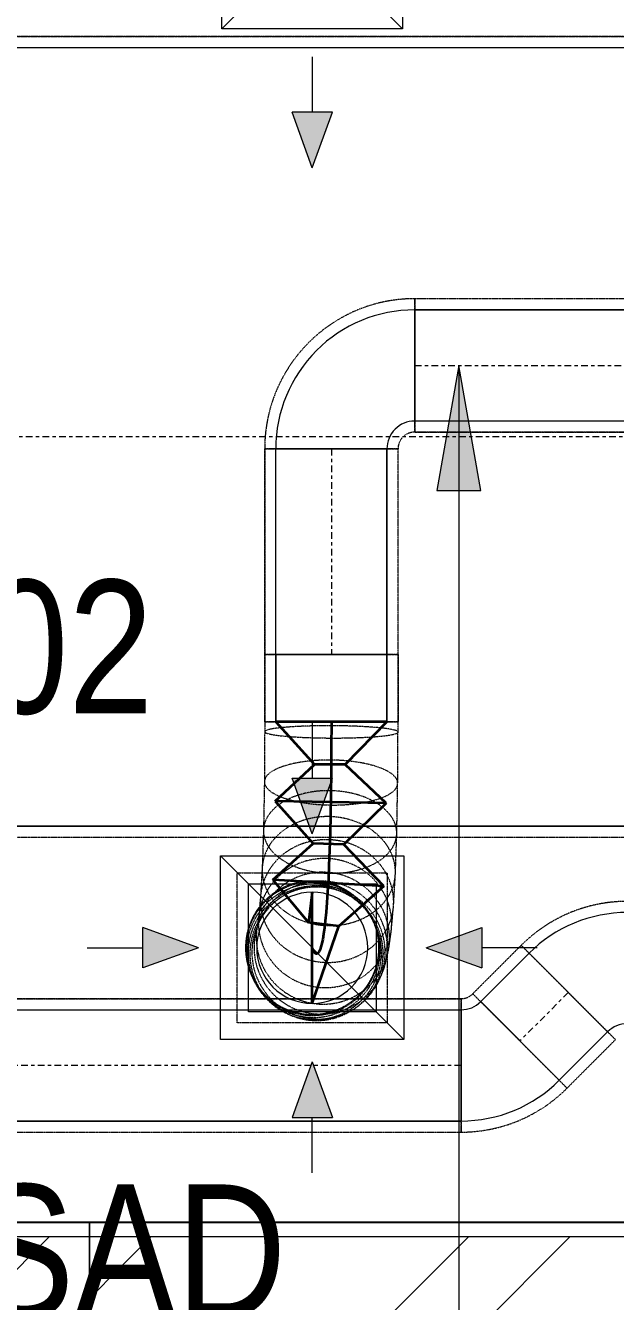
# Model space of a CAD drawing. Header units: inches. Extents: x -83664 to 20107, y -47222 to 19398.
# Drawn here: x -19812 to -18750, y -36482 to -34187 of the extents above; entities that cross this region are included whole.
import ezdxf

# ---------------------------------------------------------------- set-up
doc = ezdxf.new("R2010")
doc.units = ezdxf.units.IN
doc.header["$MEASUREMENT"] = 0
doc.linetypes.add('Center', pattern=[29.999999, 12, -6, 6, -6])
doc.linetypes.add('Hidden 0_50', pattern=[1.0584, 0.5292, -0.5292])
for name, color, linetype, lineweight in [('A-DETL-GENF', 7, 'Continuous', 9), ('A-WALL', 7, 'Continuous', 9), ('A-WALL-PATT', 7, 'Continuous', 25), ('G-ANNO-TEXT', 7, 'Continuous', 9), ('M-HVAC-CDFF', 7, 'Continuous', 9), ('M-HVAC-DUCT-CNTR', 7, 'Center', 9), ('M-HVAC-DUCT-IDEN', 7, 'Continuous', 18)]:
    doc.layers.add(name, color=color, linetype=linetype, lineweight=lineweight)
doc.layers.add('M-HVAC-DUCT', color=7, linetype='Continuous', lineweight=9, true_color=0xffe97f)
doc.layers.add('M-HVAC-DUCT-PATT', color=7, linetype='Continuous', lineweight=35, true_color=0x007f00)
doc.styles.add('Arial Narrow_21', font='ARIALN.TTF', dxfattribs={"height": 240})

# ---------------------------------------------------------------- blocks, each defined once
blk = doc.blocks.new('GCE-AT-Return Air Rectangular Diffuser - 230x230-V40-FIRST FLOOR AC CONDITIONING LAYOUT - PART A')
at = {"layer": 'A-DETL-GENF', "true_color": 0xff00ff}
for points in [[(0, 205), (36.4, 305), (-36.4, 305)], [(-305, -36.4), (-205, 0), (-305, 36.4)], [(305, -36.4), (305, 36.4), (205, 0)], [(36.4, -305), (0, -205), (-36.4, -305)]]:
    blk.add_hatch(color=6, dxfattribs=at).paths.add_polyline_path(points)
at = {"layer": 'A-DETL-GENF', "color": 6, "true_color": 0xff00ff}
for p, q in [((0, 405), (0, 305)), ((0, 205), (-36.4, 305)), ((-36.4, 305), (36.4, 305)), ((0, 205), (36.4, 305)), ((-165, 165), (165, 165)), ((-165, -165), (-165, 165)), ((-165, 165), (165, -165)), ((165, 165), (165, -165)), ((-205, 0), (-305, 36.4)), ((-305, -36.4), (-305, 36.4)), ((205, 0), (305, 36.4)), ((305, 36.4), (305, -36.4)), ((405, 0), (305, 0)), ((-405, 0), (-305, 0)), ((-205, 0), (-305, -36.4)), ((205, 0), (305, -36.4)), ((165, -165), (-165, -165)), ((0, -205), (-36.4, -305)), ((0, -205), (36.4, -305)), ((-36.4, -305), (36.4, -305)), ((0, -405), (0, -305))]:
    blk.add_line(p, q, dxfattribs=at)
blk = doc.blocks.new('M_Rectangular Elbow - Radius - 0_75 W-7535170-FIRST FLOOR AC CONDITIONING LAYOUT - PART A')
at = {"layer": 'M-HVAC-DUCT', "color": 6, "true_color": 0xff00ff}
for p, q in [((-100, 150), (100, 150)), ((100, 150), (-100, 150)), ((-150, 100), (-150, -100)), ((-150, -100), (-150, 100))]:
    blk.add_line(p, q, dxfattribs=at)
for radius in [50, 50, 250, 250]:
    blk.add_arc((-150, 150), radius, 270, 0, dxfattribs=at)
blk = doc.blocks.new('M_Rectangular to Round Transition - Angle - 45 Degree-7636242-FIRST FLOOR AC CONDITIONING LAYOUT - PART A')
at = {"layer": 'M-HVAC-DUCT', "color": 6, "true_color": 0xff00ff}
for p, q in [((0, 100), (120.7, 100)), ((120.7, 100), (0, 100)), ((0, 100), (0, -100)), ((0, -100), (0, 100)), ((120.7, 0), (120.7, 100)), ((120.7, 0), (120.7, 100)), ((120.7, -100), (120.7, 0)), ((120.7, -100), (120.7, 0)), ((0, -100), (120.7, -100)), ((120.7, -100), (0, -100))]:
    blk.add_line(p, q, dxfattribs=at)
blk = doc.blocks.new('M_Rectangular to Round Transition - Angle - 45 Degree-7626202-FIRST FLOOR AC CONDITIONING LAYOUT - PART A')
at = {"layer": 'M-HVAC-DUCT', "color": 6, "true_color": 0xff00ff}
for p, q in [((132975.6, 86453.8), (133205.6, 86453.8)), ((132975.6, 86223.8), (132975.6, 86453.8)), ((133205.6, 86453.8), (133205.6, 86223.8)), ((133205.6, 86223.8), (132975.6, 86223.8))]:
    blk.add_line(p, q, dxfattribs=at)
for start, end in [(90, 180), (0, 90), (180, 270), (270, 0)]:
    blk.add_arc((133090.6, 86338.8), 100, start, end, dxfattribs=at)
blk = doc.blocks.new('M_Rec Elbow - Radius - 0_75W-7691804-FIRST FLOOR AC CONDITIONING LAYOUT - PART A')
at = {"layer": 'M-HVAC-DUCT', "color": 30, "true_color": 0xff7f00}
for p, q in [((-62.1, 100), (-62.1, -100)), ((-62.1, -100), (-62.1, 100)), ((-26.8, 114.6), (114.6, -26.8)), ((114.6, -26.8), (-26.8, 114.6))]:
    blk.add_line(p, q, dxfattribs=at)
for radius in [50, 50, 250, 250]:
    blk.add_arc((-62.1, 150), radius, 270, 315, dxfattribs=at)
blk = doc.blocks.new('GCE-AT-Supply Air Rectangular Diffuser - 225x225-V55-FIRST FLOOR AC CONDITIONING LAYOUT - PART A')
at = {"layer": 'A-DETL-GENF', "true_color": 0xff7f00}
for points in [[(36.4, 312.5), (0, 412.5), (-36.4, 312.5)], [(-312.5, 36.4), (-412.5, 0), (-312.5, -36.4)], [(412.5, 0), (312.5, 36.4), (312.5, -36.4), (338.5, -26.9)], [(36.4, -312.5), (-36.4, -312.5), (0, -412.5)]]:
    blk.add_hatch(color=30, dxfattribs=at).paths.add_polyline_path(points)
at = {"layer": 'A-DETL-GENF', "color": 30, "true_color": 0xff7f00}
for p, q in [((0, 412.5), (-36.4, 312.5)), ((0, 412.5), (36.4, 312.5)), ((-36.4, 312.5), (36.4, 312.5)), ((0, 212.5), (0, 312.5)), ((-162.5, -162.5), (162.5, 162.5)), ((-162.5, 162.5), (162.5, -162.5)), ((-162.5, -162.5), (-162.5, 162.5)), ((-162.5, 162.5), (162.5, 162.5)), ((162.5, 162.5), (162.5, -162.5)), ((-412.5, 0), (-312.5, 36.4)), ((-312.5, -36.4), (-312.5, 36.4)), ((312.5, 36.4), (312.5, -36.4)), ((412.5, 0), (312.5, 36.4)), ((212.5, 0), (312.5, 0)), ((-412.5, 0), (-312.5, -36.4)), ((-212.5, 0), (-312.5, 0)), ((412.5, 0), (312.5, -36.4)), ((162.5, -162.5), (-162.5, -162.5)), ((0, -212.5), (0, -312.5)), ((36.4, -312.5), (-36.4, -312.5)), ((0, -412.5), (-36.4, -312.5)), ((0, -412.5), (36.4, -312.5))]:
    blk.add_line(p, q, dxfattribs=at)
blk = doc.blocks.new('TEMW-SMBZ-HO-BM-HVAC-00002_rvt-1-FIRST FLOOR AC CONDITIONING LAYOUT - PART A')
at = {"layer": 'M-HVAC-DUCT', "color": 30, "linetype": 'Hidden 0_50', "true_color": 0xff7f00}
for p, q in [((135077, 64165.6), (128582, 64165.6)), ((128582, 64165.6), (135077, 64165.6)), ((128582, 62725.6), (135077, 62725.6)), ((128582, 62725.6), (135077, 62725.6)), ((132536.6, 62531.2), (132449.4, 62444)), ((132449.4, 62444), (132536.6, 62531.2)), ((132536.6, 62531.2), (132706.3, 62361.5)), ((132706.3, 62361.5), (132536.6, 62531.2)), ((132536.6, 62531.2), (132706.3, 62361.5)), ((132706.3, 62361.5), (132536.6, 62531.2)), ((132449.4, 62444), (132619.1, 62274.3)), ((132619.1, 62274.3), (132449.4, 62444)), ((132619.1, 62274.3), (132449.4, 62444)), ((132449.4, 62444), (132619.1, 62274.3)), ((132428.2, 62435.2), (129739.5, 62435.2)), ((129739.5, 62435.2), (132428.2, 62435.2)), ((132428.2, 62435.2), (132428.2, 62195.2)), ((132428.2, 62195.2), (132428.2, 62435.2)), ((132428.2, 62435.2), (132428.2, 62195.2)), ((132428.2, 62195.2), (132428.2, 62435.2)), ((132619.1, 62274.3), (132706.3, 62361.5)), ((132619.1, 62274.3), (132706.3, 62361.5)), ((129739.5, 62195.2), (132428.2, 62195.2)), ((129739.5, 62195.2), (132428.2, 62195.2))]:
    blk.add_line(p, q, dxfattribs=at)
at = {"layer": 'M-HVAC-DUCT', "color": 30, "true_color": 0xff7f00}
for p, q in [((128582, 64145.6), (135077, 64145.6)), ((128582, 64145.6), (135077, 64145.6)), ((135077, 62745.6), (128582, 62745.6)), ((128582, 62745.6), (135077, 62745.6)), ((132463.6, 62429.9), (132550.7, 62517)), ((132463.6, 62429.9), (132550.7, 62517)), ((132692.1, 62375.6), (132550.7, 62517)), ((132550.7, 62517), (132692.1, 62375.6)), ((132605, 62288.5), (132463.6, 62429.9)), ((132463.6, 62429.9), (132605, 62288.5)), ((129739.5, 62415.2), (132428.2, 62415.2)), ((129739.5, 62415.2), (132428.2, 62415.2)), ((132428.2, 62215.2), (132428.2, 62415.2)), ((132428.2, 62415.2), (132428.2, 62215.2)), ((132692.1, 62375.6), (132605, 62288.5)), ((132605, 62288.5), (132692.1, 62375.6)), ((132428.2, 62215.2), (129739.5, 62215.2)), ((129739.5, 62215.2), (132428.2, 62215.2))]:
    blk.add_line(p, q, dxfattribs=at)
at = {"layer": 'M-HVAC-DUCT', "color": 6, "linetype": 'Hidden 0_50', "true_color": 0xff00ff}
for p, q in [((132344.8, 63454), (132344.8, 63694)), ((132344.8, 63694), (132344.8, 63454)), ((132344.8, 63454), (132344.8, 63694)), ((132344.8, 63694), (132344.8, 63454)), ((135245.2, 63694), (132344.8, 63694)), ((135245.2, 63694), (132344.8, 63694)), ((132344.8, 63454), (135245.2, 63454)), ((135245.2, 63454), (132344.8, 63454)), ((132074.8, 63424), (132314.8, 63424)), ((132314.8, 63424), (132074.8, 63424)), ((132074.8, 63424), (132074.8, 63054)), ((132074.8, 63054), (132074.8, 63424)), ((132074.8, 63424), (132314.8, 63424)), ((132314.8, 63424), (132074.8, 63424)), ((132314.8, 63054), (132314.8, 63424)), ((132314.8, 63054), (132314.8, 63424)), ((132074.8, 63054), (132314.8, 63054)), ((132314.8, 63054), (132074.8, 63054)), ((132074.8, 63054), (132074.8, 62933.3)), ((132074.8, 62933.3), (132074.8, 63054)), ((132074.8, 63054), (132314.8, 63054)), ((132314.8, 63054), (132074.8, 63054)), ((132314.8, 63054), (132314.8, 62933.3)), ((132314.8, 62933.3), (132314.8, 63054)), ((132074.8, 62933.3), (132074.8, 62915.4)), ((132314.8, 62933.3), (132074.8, 62933.3)), ((132314.8, 62933.3), (132074.8, 62933.3)), ((132074.8, 62933.3), (132194.8, 62933.3)), ((132074.8, 62933.3), (132194.8, 62933.3)), ((132194.8, 62933.3), (132314.8, 62933.3)), ((132194.8, 62933.3), (132314.8, 62933.3)), ((132314.8, 62914.6), (132314.8, 62933.3)), ((132074.8, 62915.4), (132074.3, 62825.3)), ((132314.2, 62822.5), (132314.8, 62914.6)), ((132074.3, 62825.4), (132072.7, 62737.8)), ((132312.6, 62732.2), (132314.2, 62822.3)), ((132072.7, 62738.6), (132070.3, 62669.3)), ((132310.1, 62660), (132312.6, 62731.4)), ((132070.3, 62671.1), (132067.3, 62618)), ((132025.4, 62391.8), (132025.4, 62661.8)), ((132025.4, 62661.8), (132295.4, 62661.8)), ((132295.4, 62661.8), (132295.4, 62391.8)), ((132306.8, 62603.5), (132310, 62658.2)), ((132224, 62622.2), (132220.9, 62623.8)), ((132067.5, 62621.3), (132064, 62582.3)), ((132103.5, 62617.1), (132099.9, 62614.7)), ((132302.9, 62560.1), (132306.6, 62600.2)), ((132064.6, 62588), (132060.8, 62561.1)), ((132265, 62584), (132262.6, 62587.7)), ((132062.7, 62571.3), (132058.8, 62554.7)), ((132066, 62576.1), (132062.2, 62567.5)), ((132272.7, 62569), (132271.1, 62572.7)), ((132274.5, 62563.8), (132273.9, 62565.5)), ((132298.4, 62527), (132302.3, 62554.5)), ((132292.4, 62499.6), (132296.4, 62516.7)), ((132046.8, 62488), (132047.4, 62486.3)), ((132050.8, 62477.4), (132052.4, 62473.7)), ((132281.2, 62469.4), (132285.2, 62478.2)), ((132062.5, 62455), (132065, 62451.3)), ((132236.3, 62417.2), (132240, 62419.8)), ((132109.1, 62411.4), (132112.3, 62409.8)), ((132295.4, 62391.8), (132025.4, 62391.8))]:
    blk.add_line(p, q, dxfattribs=at)
at = {"layer": 'M-HVAC-DUCT', "color": 6, "true_color": 0xff00ff}
for p, q in [((132344.8, 63674), (132344.8, 63474)), ((132344.8, 63474), (132344.8, 63674)), ((132344.8, 63674), (135245.2, 63674)), ((135245.2, 63674), (132344.8, 63674)), ((135245.2, 63474), (132344.8, 63474)), ((135245.2, 63474), (132344.8, 63474)), ((132294.8, 63424), (132094.8, 63424)), ((132094.8, 63424), (132294.8, 63424)), ((132094.8, 63054), (132094.8, 63424)), ((132094.8, 63054), (132094.8, 63424)), ((132294.8, 63424), (132294.8, 63054)), ((132294.8, 63054), (132294.8, 63424)), ((132294.8, 63054), (132094.8, 63054)), ((132094.8, 63054), (132294.8, 63054))]:
    blk.add_line(p, q, dxfattribs=at)
at = {"layer": 'M-HVAC-DUCT', "color": 6, "linetype": 'Hidden 0_50', "true_color": 0xff00ff}
for centre, radius, start, end in [((132344.8, 63424), 270, 90, 180), ((132344.8, 63424), 270, 90, 180), ((132344.8, 63424), 30, 90, 180), ((132344.8, 63424), 30, 90, 180), ((132160.4, 62526.8), 120, 90, 180), ((132160.4, 62526.8), 120, 0, 90), ((132160.4, 62526.8), 120, 180, 270), ((132160.4, 62526.8), 120, 270, 0)]:
    blk.add_arc(centre, radius, start, end, dxfattribs=at)
at = {"layer": 'M-HVAC-DUCT', "color": 30, "linetype": 'Hidden 0_50', "true_color": 0xff7f00}
for centre, radius, start, end in [((132727.5, 62340.2), 270, 90, 135), ((132727.5, 62340.2), 270, 90, 135), ((132428.2, 62465.2), 30, 270, 315), ((132428.2, 62465.2), 30, 270, 315), ((132428.2, 62465.2), 270, 270, 315), ((132428.2, 62465.2), 270, 270, 315)]:
    blk.add_arc(centre, radius, start, end, dxfattribs=at)
at = {"layer": 'M-HVAC-DUCT', "color": 6, "linetype": 'Hidden 0_50', "true_color": 0xff00ff}
for start_param, end_param in [(5.922896, 9.064488), (2.781303, 5.922896)]:
    blk.add_ellipse((132160.4, 62526.8), major_axis=(113.6, 38.8), ratio=0.999901, start_param=start_param, end_param=end_param, dxfattribs=at)
for points in [[(132314.8, 62914.6), (132314.8, 62915.6), (132312.1, 62917.5), (132299.9, 62920.2), (132280.7, 62922.6), (132255.5, 62924.4), (132226.2, 62925.7), (132194.8, 62926.1), (132163.4, 62925.9), (132134.1, 62924.8), (132109, 62923.1), (132089.7, 62920.9), (132077.6, 62918.2), (132074.8, 62916.3), (132074.8, 62915.4)], [(132074.8, 62915.4), (132074.8, 62914.4), (132077.6, 62912.5), (132089.7, 62909.7), (132109, 62907.4), (132134.1, 62905.5), (132163.4, 62904.3), (132194.8, 62903.8), (132226.2, 62904.1), (132255.5, 62905.1), (132280.7, 62906.8), (132299.9, 62909.1), (132312.1, 62911.7), (132314.8, 62913.6), (132314.8, 62914.6)], [(132314.2, 62822.5), (132314.3, 62826.1), (132311.5, 62833.1), (132299.5, 62843.1), (132280.2, 62851.8), (132255.1, 62858.6), (132225.8, 62863), (132194.4, 62864.8), (132163, 62863.7), (132133.7, 62860), (132108.6, 62853.8), (132089.2, 62845.5), (132077.1, 62835.8), (132074.3, 62828.8), (132074.3, 62825.2)], [(132312.6, 62732.5), (132312.7, 62739.1), (132310.1, 62752), (132298.1, 62770.4), (132279, 62786.3), (132254, 62798.8), (132224.8, 62806.9), (132193.4, 62810.1), (132162, 62808.2), (132132.7, 62801.3), (132107.4, 62789.9), (132087.9, 62774.7), (132075.6, 62756.8), (132072.7, 62744), (132072.7, 62737.5)], [(132074.3, 62825.2), (132074.2, 62821.7), (132077, 62814.6), (132089, 62804.6), (132108.3, 62795.9), (132133.4, 62789.1), (132162.7, 62784.7), (132194.1, 62783), (132225.5, 62784), (132254.8, 62787.7), (132279.9, 62794), (132299.3, 62802.2), (132311.4, 62812), (132314.2, 62818.9), (132314.2, 62822.5)], [(132310.1, 62661.5), (132310.3, 62670), (132307.8, 62687.2), (132296.1, 62711.4), (132277.1, 62732.4), (132252.3, 62748.8), (132223.2, 62759.5), (132191.8, 62763.7), (132160.4, 62761.2), (132130.9, 62752), (132105.5, 62737), (132085.9, 62717), (132073.4, 62693.4), (132070.4, 62676.4), (132070.2, 62667.8)], [(132072.7, 62737.5), (132072.6, 62731), (132075.2, 62718), (132087.1, 62699.6), (132106.3, 62683.7), (132131.3, 62671.2), (132160.4, 62663.1), (132191.8, 62659.9), (132223.3, 62661.8), (132252.6, 62668.7), (132277.9, 62680.1), (132297.3, 62695.3), (132309.6, 62713.2), (132312.5, 62726), (132312.6, 62732.5)], [(132307, 62607.2), (132307.2, 62616.8), (132304.8, 62636.1), (132293.3, 62663.4), (132274.5, 62687.1), (132249.8, 62705.6), (132220.7, 62717.6), (132189.4, 62722.3), (132157.9, 62719.4), (132128.5, 62709.1), (132102.9, 62692.2), (132083.2, 62669.6), (132070.5, 62643.1), (132067.3, 62623.9), (132067.1, 62614.3)], [(132303.4, 62567.5), (132303.6, 62577.7), (132301.4, 62598), (132289.9, 62626.7), (132271.3, 62651.6), (132246.6, 62671), (132217.6, 62683.6), (132186.4, 62688.6), (132154.9, 62685.5), (132125.3, 62674.7), (132099.7, 62656.8), (132079.9, 62633.1), (132067, 62605.2), (132063.8, 62585), (132063.5, 62574.9)], [(132280.9, 62521.3), (132281.2, 62531.8), (132279.1, 62552.8), (132267.9, 62582.4), (132249.4, 62608.2), (132224.9, 62628.2), (132196, 62641.3), (132164.7, 62646.4), (132133.2, 62643.2), (132103.6, 62632), (132077.8, 62613.5), (132057.8, 62589), (132044.7, 62560.1), (132041.3, 62539.3), (132041, 62528.8)], [(132295.5, 62523.4), (132295.8, 62533.8), (132293.7, 62554.8), (132282.4, 62584.3), (132263.8, 62610), (132239.3, 62630), (132210.4, 62642.9), (132179.1, 62648), (132147.6, 62644.9), (132118, 62633.7), (132092.3, 62615.3), (132072.3, 62590.8), (132059.4, 62562.1), (132056, 62541.3), (132055.7, 62530.9)], [(132299.5, 62540.3), (132299.8, 62550.7), (132297.6, 62571.4), (132286.2, 62600.7), (132267.6, 62626.1), (132243, 62646), (132214.1, 62658.9), (132182.8, 62663.9), (132151.3, 62660.8), (132121.8, 62649.7), (132096.1, 62631.5), (132076.2, 62607.2), (132063.3, 62578.7), (132059.9, 62558.1), (132059.7, 62547.7)], [(132070.2, 62667.8), (132070.1, 62659.3), (132072.6, 62642.1), (132084.3, 62617.9), (132103.2, 62596.9), (132128.1, 62580.5), (132157.2, 62569.8), (132188.5, 62565.6), (132220, 62568.1), (132249.4, 62577.3), (132274.8, 62592.3), (132294.4, 62612.3), (132306.9, 62635.9), (132310, 62652.9), (132310.1, 62661.5)], [(132282.5, 62517.6), (132282.8, 62528.1), (132280.7, 62549.1), (132269.5, 62578.7), (132251, 62604.4), (132226.5, 62624.5), (132197.6, 62637.5), (132166.4, 62642.6), (132134.8, 62639.5), (132105.2, 62628.3), (132079.5, 62609.8), (132059.4, 62585.2), (132046.4, 62556.4), (132042.9, 62535.5), (132042.6, 62525.1)], [(132284.9, 62513.9), (132285.3, 62524.4), (132283.2, 62545.4), (132272, 62575), (132253.5, 62600.7), (132229, 62620.8), (132200.1, 62633.8), (132168.8, 62638.9), (132137.3, 62635.8), (132107.7, 62624.6), (132081.9, 62606.1), (132061.9, 62581.5), (132048.8, 62552.7), (132045.4, 62531.8), (132045.1, 62521.3)], [(132288, 62512.3), (132288.4, 62522.7), (132286.3, 62543.7), (132275.1, 62573.4), (132256.6, 62599.1), (132232, 62619.2), (132203.2, 62632.2), (132171.9, 62637.3), (132140.4, 62634.1), (132110.7, 62622.9), (132085, 62604.4), (132065, 62579.9), (132051.9, 62551), (132048.5, 62530.2), (132048.2, 62519.7)], [(132291.6, 62514.7), (132292, 62525.2), (132289.8, 62546.2), (132278.6, 62575.8), (132260.1, 62601.5), (132235.5, 62621.6), (132206.7, 62634.6), (132175.4, 62639.7), (132143.9, 62636.6), (132114.3, 62625.4), (132088.6, 62606.9), (132068.5, 62582.4), (132055.5, 62553.5), (132052.1, 62532.6), (132051.8, 62522.2)], [(132067.1, 62614.3), (132066.9, 62604.6), (132069.3, 62585.3), (132080.8, 62558), (132099.6, 62534.4), (132124.3, 62515.9), (132153.4, 62503.9), (132184.7, 62499.2), (132216.1, 62502), (132245.6, 62512.3), (132271.1, 62529.3), (132290.9, 62551.8), (132303.6, 62578.4), (132306.8, 62597.6), (132307, 62607.2)], [(132063.5, 62574.9), (132063.3, 62564.8), (132065.5, 62544.4), (132077, 62515.7), (132095.6, 62490.8), (132120.3, 62471.4), (132149.3, 62458.8), (132180.5, 62453.8), (132212, 62456.9), (132241.6, 62467.7), (132267.2, 62485.6), (132287, 62509.3), (132299.9, 62537.2), (132303.1, 62557.4), (132303.4, 62567.5)], [(132055.7, 62530.9), (132055.4, 62520.4), (132057.5, 62499.5), (132068.8, 62469.9), (132087.4, 62444.3), (132111.9, 62424.3), (132140.8, 62411.3), (132172.1, 62406.2), (132203.6, 62409.4), (132233.2, 62420.5), (132258.9, 62439), (132278.9, 62463.4), (132291.9, 62492.2), (132295.2, 62513), (132295.5, 62523.4)], [(132059.7, 62547.7), (132059.4, 62537.4), (132061.6, 62516.6), (132072.9, 62487.3), (132091.5, 62461.9), (132116.1, 62442.1), (132145, 62429.2), (132176.3, 62424.1), (132207.8, 62427.2), (132237.4, 62438.3), (132263, 62456.6), (132283, 62480.8), (132295.9, 62509.4), (132299.2, 62530), (132299.5, 62540.3)], [(132041, 62528.8), (132040.7, 62518.4), (132042.8, 62497.3), (132054, 62467.7), (132072.5, 62442), (132097, 62421.9), (132125.8, 62408.9), (132157.1, 62403.8), (132188.6, 62406.9), (132218.3, 62418.1), (132244, 62436.6), (132264.1, 62461.1), (132277.1, 62490), (132280.5, 62510.9), (132280.9, 62521.3)], [(132042.6, 62525.1), (132042.3, 62514.6), (132044.4, 62493.6), (132055.6, 62464), (132074.1, 62438.3), (132098.6, 62418.2), (132127.5, 62405.2), (132158.7, 62400.1), (132190.3, 62403.2), (132219.9, 62414.4), (132245.6, 62432.9), (132265.7, 62457.4), (132278.7, 62486.3), (132282.1, 62507.1), (132282.5, 62517.6)], [(132045.1, 62521.3), (132044.8, 62510.9), (132046.9, 62489.9), (132058.1, 62460.2), (132076.5, 62434.5), (132101.1, 62414.5), (132129.9, 62401.4), (132161.2, 62396.3), (132192.7, 62399.5), (132222.4, 62410.7), (132248.1, 62429.2), (132268.2, 62453.7), (132281.2, 62482.6), (132284.6, 62503.4), (132284.9, 62513.9)], [(132048.2, 62519.7), (132047.9, 62509.2), (132050, 62488.2), (132061.2, 62458.6), (132079.7, 62432.8), (132104.2, 62412.8), (132133.1, 62399.8), (132164.4, 62394.6), (132195.9, 62397.8), (132225.5, 62409), (132251.2, 62427.5), (132271.3, 62452.1), (132284.3, 62480.9), (132287.7, 62501.8), (132288, 62512.3)], [(132051.8, 62522.2), (132051.5, 62511.7), (132053.6, 62490.7), (132064.9, 62461.1), (132083.4, 62435.4), (132107.9, 62415.3), (132136.8, 62402.3), (132168.1, 62397.2), (132199.6, 62400.4), (132229.2, 62411.6), (132254.9, 62430.1), (132274.9, 62454.6), (132287.9, 62483.4), (132291.3, 62504.3), (132291.6, 62514.7)]]:
    blk.add_open_spline(points, degree=3, dxfattribs=at)
at = {"layer": 'M-HVAC-DUCT-CNTR', "color": 6, "true_color": 0xff00ff}
for p, q in [((132344.8, 63574), (135245.2, 63574)), ((132194.8, 63424), (132194.8, 63054))]:
    blk.add_line(p, q, dxfattribs=at)
at = {"layer": 'M-HVAC-DUCT-CNTR', "color": 30, "true_color": 0xff7f00}
for p, q in [((135077, 63445.6), (128582, 63445.6)), ((132621.4, 62446.3), (132534.3, 62359.2)), ((132428.2, 62315.2), (129739.5, 62315.2))]:
    blk.add_line(p, q, dxfattribs=at)
at = {"layer": 'M-HVAC-DUCT-CNTR', "color": 6, "linetype": 'Continuous', "lineweight": 35, "true_color": 0xff00ff}
blk.add_open_spline([(132194.8, 62933.3), (132194.8, 62411.7), (132160.4, 62526.8), (132160.4, 62526.8)], degree=3, dxfattribs=at)
at = {"layer": 'M-HVAC-DUCT-PATT', "color": 6, "true_color": 0xff00ff}
for p, q in [((132094.8, 62933.3), (132164.6, 62856.5)), ((132294.8, 62933.3), (132094.8, 62933.3)), ((132294.8, 62933.3), (132094.8, 62933.3)), ((132294.8, 62933.3), (132219.6, 62856.2)), ((132093.8, 62790.3), (132164.6, 62856.5)), ((132219.6, 62856.2), (132164.6, 62856.5)), ((132293.7, 62787), (132219.6, 62856.2)), ((132093.8, 62790.3), (132162.1, 62714.2)), ((132293.7, 62787), (132093.8, 62790.3)), ((132293.7, 62787), (132093.8, 62790.3)), ((132293.7, 62787), (132217, 62712.5)), ((132089.2, 62648.7), (132162.1, 62714.2)), ((132217, 62712.5), (132162.1, 62714.2)), ((132289, 62637.8), (132217, 62712.5)), ((132089.2, 62648.7), (132153.4, 62572)), ((132289, 62637.8), (132089.2, 62648.7)), ((132289, 62637.8), (132089.2, 62648.7)), ((132160.4, 62626.8), (132153.4, 62572)), ((132160.4, 62426.8), (132160.4, 62626.8)), ((132289, 62637.8), (132208, 62565.6)), ((132208, 62565.6), (132153.4, 62572)), ((132160.4, 62426.8), (132208, 62565.6))]:
    blk.add_line(p, q, dxfattribs=at)
at = {"layer": 'M-HVAC-CDFF', "color": 6, "linetype": 'Hidden 0_50', "lineweight": 9, "true_color": 0xff00ff}
for name, p in [('GCE-AT-Supply Air Rectangular Diffuser - 225x225-V55-FIRST FLOOR AC CONDITIONING LAYOUT - PART A', (132160.4, 64341.8)), ('GCE-AT-Return Air Rectangular Diffuser - 230x230-V40-FIRST FLOOR AC CONDITIONING LAYOUT - PART A', (132160.4, 62526.8))]:
    blk.add_blockref(name, p, dxfattribs=at)
at = {"layer": 'M-HVAC-DUCT', "color": 6, "linetype": 'Hidden 0_50', "lineweight": 9, "true_color": 0xff00ff}
for name, p, rotation in [('M_Rectangular Elbow - Radius - 0_75 W-7535170-FIRST FLOOR AC CONDITIONING LAYOUT - PART A', (132194.8, 63574), 180), ('M_Rectangular to Round Transition - Angle - 45 Degree-7636242-FIRST FLOOR AC CONDITIONING LAYOUT - PART A', (132194.8, 63054), 270), ('M_Rec Elbow - Radius - 0_75W-7691804-FIRST FLOOR AC CONDITIONING LAYOUT - PART A', (132665.4, 62490.2), 180)]:
    blk.add_blockref(name, p, dxfattribs=dict(at, rotation=rotation))
for name, p in [('M_Rectangular to Round Transition - Angle - 45 Degree-7626202-FIRST FLOOR AC CONDITIONING LAYOUT - PART A', (-930.2, -23812.1)), ('M_Rec Elbow - Radius - 0_75W-7691804-FIRST FLOOR AC CONDITIONING LAYOUT - PART A', (132490.4, 62315.2))]:
    blk.add_blockref(name, p, dxfattribs=at)
blk = doc.blocks.new('TEMW-SMBZ-HO-BM-HVAC-00002_rvt-2-FIRST FLOOR AC CONDITIONING LAYOUT - PART A')
at = {"layer": 'M-HVAC-DUCT', "color": 30, "linetype": 'Hidden 0_50', "true_color": 0xff7f00}
for p, q in [((135077, 64165.6), (128582, 64165.6)), ((128582, 64165.6), (135077, 64165.6)), ((128582, 62725.6), (135077, 62725.6)), ((128582, 62725.6), (135077, 62725.6)), ((132536.6, 62531.2), (132449.4, 62444)), ((132449.4, 62444), (132536.6, 62531.2)), ((132536.6, 62531.2), (132706.3, 62361.5)), ((132706.3, 62361.5), (132536.6, 62531.2)), ((132536.6, 62531.2), (132706.3, 62361.5)), ((132706.3, 62361.5), (132536.6, 62531.2)), ((132449.4, 62444), (132619.1, 62274.3)), ((132619.1, 62274.3), (132449.4, 62444)), ((132619.1, 62274.3), (132449.4, 62444)), ((132449.4, 62444), (132619.1, 62274.3)), ((132428.2, 62435.2), (129739.5, 62435.2)), ((129739.5, 62435.2), (132428.2, 62435.2)), ((132428.2, 62435.2), (132428.2, 62195.2)), ((132428.2, 62195.2), (132428.2, 62435.2)), ((132428.2, 62435.2), (132428.2, 62195.2)), ((132428.2, 62195.2), (132428.2, 62435.2)), ((132619.1, 62274.3), (132706.3, 62361.5)), ((132619.1, 62274.3), (132706.3, 62361.5)), ((129739.5, 62195.2), (132428.2, 62195.2)), ((129739.5, 62195.2), (132428.2, 62195.2))]:
    blk.add_line(p, q, dxfattribs=at)
at = {"layer": 'M-HVAC-DUCT', "color": 30, "true_color": 0xff7f00}
for p, q in [((128582, 64145.6), (135077, 64145.6)), ((128582, 64145.6), (135077, 64145.6)), ((135077, 62745.6), (128582, 62745.6)), ((128582, 62745.6), (135077, 62745.6)), ((132463.6, 62429.9), (132550.7, 62517)), ((132463.6, 62429.9), (132550.7, 62517)), ((132692.1, 62375.6), (132550.7, 62517)), ((132550.7, 62517), (132692.1, 62375.6)), ((132605, 62288.5), (132463.6, 62429.9)), ((132463.6, 62429.9), (132605, 62288.5)), ((129739.5, 62415.2), (132428.2, 62415.2)), ((129739.5, 62415.2), (132428.2, 62415.2)), ((132428.2, 62215.2), (132428.2, 62415.2)), ((132428.2, 62415.2), (132428.2, 62215.2)), ((132692.1, 62375.6), (132605, 62288.5)), ((132605, 62288.5), (132692.1, 62375.6)), ((132428.2, 62215.2), (129739.5, 62215.2)), ((129739.5, 62215.2), (132428.2, 62215.2))]:
    blk.add_line(p, q, dxfattribs=at)
at = {"layer": 'M-HVAC-DUCT', "color": 6, "linetype": 'Hidden 0_50', "true_color": 0xff00ff}
for p, q in [((132344.8, 63454), (132344.8, 63694)), ((132344.8, 63694), (132344.8, 63454)), ((132344.8, 63454), (132344.8, 63694)), ((132344.8, 63694), (132344.8, 63454)), ((135245.2, 63694), (132344.8, 63694)), ((135245.2, 63694), (132344.8, 63694)), ((132344.8, 63454), (135245.2, 63454)), ((135245.2, 63454), (132344.8, 63454)), ((132074.8, 63424), (132314.8, 63424)), ((132314.8, 63424), (132074.8, 63424)), ((132074.8, 63424), (132074.8, 63054)), ((132074.8, 63054), (132074.8, 63424)), ((132074.8, 63424), (132314.8, 63424)), ((132314.8, 63424), (132074.8, 63424)), ((132314.8, 63054), (132314.8, 63424)), ((132314.8, 63054), (132314.8, 63424)), ((132074.8, 63054), (132314.8, 63054)), ((132314.8, 63054), (132074.8, 63054)), ((132074.8, 63054), (132074.8, 62933.3)), ((132074.8, 62933.3), (132074.8, 63054)), ((132074.8, 63054), (132314.8, 63054)), ((132314.8, 63054), (132074.8, 63054)), ((132314.8, 63054), (132314.8, 62933.3)), ((132314.8, 62933.3), (132314.8, 63054)), ((132074.8, 62933.3), (132074.8, 62915.4)), ((132314.8, 62933.3), (132074.8, 62933.3)), ((132314.8, 62933.3), (132074.8, 62933.3)), ((132074.8, 62933.3), (132194.8, 62933.3)), ((132074.8, 62933.3), (132194.8, 62933.3)), ((132194.8, 62933.3), (132314.8, 62933.3)), ((132194.8, 62933.3), (132314.8, 62933.3)), ((132314.8, 62914.6), (132314.8, 62933.3)), ((132074.8, 62915.4), (132074.3, 62825.3)), ((132314.2, 62822.5), (132314.8, 62914.6)), ((132074.3, 62825.4), (132072.7, 62737.8)), ((132312.6, 62732.2), (132314.2, 62822.3)), ((132072.7, 62738.6), (132070.3, 62669.3)), ((132310.1, 62660), (132312.6, 62731.4)), ((132070.3, 62671.1), (132067.3, 62618)), ((132025.4, 62391.8), (132025.4, 62661.8)), ((132025.4, 62661.8), (132295.4, 62661.8)), ((132295.4, 62661.8), (132295.4, 62391.8)), ((132306.8, 62603.5), (132310, 62658.2)), ((132224, 62622.2), (132220.9, 62623.8)), ((132067.5, 62621.3), (132064, 62582.3)), ((132103.5, 62617.1), (132099.9, 62614.7)), ((132302.9, 62560.1), (132306.6, 62600.2)), ((132064.6, 62588), (132060.8, 62561.1)), ((132265, 62584), (132262.6, 62587.7)), ((132062.7, 62571.3), (132058.8, 62554.7)), ((132066, 62576.1), (132062.2, 62567.5)), ((132272.7, 62569), (132271.1, 62572.7)), ((132274.5, 62563.8), (132273.9, 62565.5)), ((132298.4, 62527), (132302.3, 62554.5)), ((132292.4, 62499.6), (132296.4, 62516.7)), ((132046.8, 62488), (132047.4, 62486.3)), ((132050.8, 62477.4), (132052.4, 62473.7)), ((132281.2, 62469.4), (132285.2, 62478.2)), ((132062.5, 62455), (132065, 62451.3)), ((132236.3, 62417.2), (132240, 62419.8)), ((132109.1, 62411.4), (132112.3, 62409.8)), ((132295.4, 62391.8), (132025.4, 62391.8))]:
    blk.add_line(p, q, dxfattribs=at)
at = {"layer": 'M-HVAC-DUCT', "color": 6, "true_color": 0xff00ff}
for p, q in [((132344.8, 63674), (132344.8, 63474)), ((132344.8, 63474), (132344.8, 63674)), ((132344.8, 63674), (135245.2, 63674)), ((135245.2, 63674), (132344.8, 63674)), ((135245.2, 63474), (132344.8, 63474)), ((135245.2, 63474), (132344.8, 63474)), ((132294.8, 63424), (132094.8, 63424)), ((132094.8, 63424), (132294.8, 63424)), ((132094.8, 63054), (132094.8, 63424)), ((132094.8, 63054), (132094.8, 63424)), ((132294.8, 63424), (132294.8, 63054)), ((132294.8, 63054), (132294.8, 63424)), ((132294.8, 63054), (132094.8, 63054)), ((132094.8, 63054), (132294.8, 63054))]:
    blk.add_line(p, q, dxfattribs=at)
at = {"layer": 'M-HVAC-DUCT', "color": 6, "linetype": 'Hidden 0_50', "true_color": 0xff00ff}
for centre, radius, start, end in [((132344.8, 63424), 270, 90, 180), ((132344.8, 63424), 270, 90, 180), ((132344.8, 63424), 30, 90, 180), ((132344.8, 63424), 30, 90, 180), ((132160.4, 62526.8), 120, 90, 180), ((132160.4, 62526.8), 120, 0, 90), ((132160.4, 62526.8), 120, 180, 270), ((132160.4, 62526.8), 120, 270, 0)]:
    blk.add_arc(centre, radius, start, end, dxfattribs=at)
at = {"layer": 'M-HVAC-DUCT', "color": 30, "linetype": 'Hidden 0_50', "true_color": 0xff7f00}
for centre, radius, start, end in [((132727.5, 62340.2), 270, 90, 135), ((132727.5, 62340.2), 270, 90, 135), ((132428.2, 62465.2), 30, 270, 315), ((132428.2, 62465.2), 30, 270, 315), ((132428.2, 62465.2), 270, 270, 315), ((132428.2, 62465.2), 270, 270, 315)]:
    blk.add_arc(centre, radius, start, end, dxfattribs=at)
at = {"layer": 'M-HVAC-DUCT', "color": 6, "linetype": 'Hidden 0_50', "true_color": 0xff00ff}
for start_param, end_param in [(5.922896, 9.064488), (2.781303, 5.922896)]:
    blk.add_ellipse((132160.4, 62526.8), major_axis=(113.6, 38.8), ratio=0.999901, start_param=start_param, end_param=end_param, dxfattribs=at)
for points in [[(132314.8, 62914.6), (132314.8, 62915.6), (132312.1, 62917.5), (132299.9, 62920.2), (132280.7, 62922.6), (132255.5, 62924.4), (132226.2, 62925.7), (132194.8, 62926.1), (132163.4, 62925.9), (132134.1, 62924.8), (132109, 62923.1), (132089.7, 62920.9), (132077.6, 62918.2), (132074.8, 62916.3), (132074.8, 62915.4)], [(132074.8, 62915.4), (132074.8, 62914.4), (132077.6, 62912.5), (132089.7, 62909.7), (132109, 62907.4), (132134.1, 62905.5), (132163.4, 62904.3), (132194.8, 62903.8), (132226.2, 62904.1), (132255.5, 62905.1), (132280.7, 62906.8), (132299.9, 62909.1), (132312.1, 62911.7), (132314.8, 62913.6), (132314.8, 62914.6)], [(132314.2, 62822.5), (132314.3, 62826.1), (132311.5, 62833.1), (132299.5, 62843.1), (132280.2, 62851.8), (132255.1, 62858.6), (132225.8, 62863), (132194.4, 62864.8), (132163, 62863.7), (132133.7, 62860), (132108.6, 62853.8), (132089.2, 62845.5), (132077.1, 62835.8), (132074.3, 62828.8), (132074.3, 62825.2)], [(132312.6, 62732.5), (132312.7, 62739.1), (132310.1, 62752), (132298.1, 62770.4), (132279, 62786.3), (132254, 62798.8), (132224.8, 62806.9), (132193.4, 62810.1), (132162, 62808.2), (132132.7, 62801.3), (132107.4, 62789.9), (132087.9, 62774.7), (132075.6, 62756.8), (132072.7, 62744), (132072.7, 62737.5)], [(132074.3, 62825.2), (132074.2, 62821.7), (132077, 62814.6), (132089, 62804.6), (132108.3, 62795.9), (132133.4, 62789.1), (132162.7, 62784.7), (132194.1, 62783), (132225.5, 62784), (132254.8, 62787.7), (132279.9, 62794), (132299.3, 62802.2), (132311.4, 62812), (132314.2, 62818.9), (132314.2, 62822.5)], [(132310.1, 62661.5), (132310.3, 62670), (132307.8, 62687.2), (132296.1, 62711.4), (132277.1, 62732.4), (132252.3, 62748.8), (132223.2, 62759.5), (132191.8, 62763.7), (132160.4, 62761.2), (132130.9, 62752), (132105.5, 62737), (132085.9, 62717), (132073.4, 62693.4), (132070.4, 62676.4), (132070.2, 62667.8)], [(132072.7, 62737.5), (132072.6, 62731), (132075.2, 62718), (132087.1, 62699.6), (132106.3, 62683.7), (132131.3, 62671.2), (132160.4, 62663.1), (132191.8, 62659.9), (132223.3, 62661.8), (132252.6, 62668.7), (132277.9, 62680.1), (132297.3, 62695.3), (132309.6, 62713.2), (132312.5, 62726), (132312.6, 62732.5)], [(132307, 62607.2), (132307.2, 62616.8), (132304.8, 62636.1), (132293.3, 62663.4), (132274.5, 62687.1), (132249.8, 62705.6), (132220.7, 62717.6), (132189.4, 62722.3), (132157.9, 62719.4), (132128.5, 62709.1), (132102.9, 62692.2), (132083.2, 62669.6), (132070.5, 62643.1), (132067.3, 62623.9), (132067.1, 62614.3)], [(132303.4, 62567.5), (132303.6, 62577.7), (132301.4, 62598), (132289.9, 62626.7), (132271.3, 62651.6), (132246.6, 62671), (132217.6, 62683.6), (132186.4, 62688.6), (132154.9, 62685.5), (132125.3, 62674.7), (132099.7, 62656.8), (132079.9, 62633.1), (132067, 62605.2), (132063.8, 62585), (132063.5, 62574.9)], [(132280.9, 62521.3), (132281.2, 62531.8), (132279.1, 62552.8), (132267.9, 62582.4), (132249.4, 62608.2), (132224.9, 62628.2), (132196, 62641.3), (132164.7, 62646.4), (132133.2, 62643.2), (132103.6, 62632), (132077.8, 62613.5), (132057.8, 62589), (132044.7, 62560.1), (132041.3, 62539.3), (132041, 62528.8)], [(132295.5, 62523.4), (132295.8, 62533.8), (132293.7, 62554.8), (132282.4, 62584.3), (132263.8, 62610), (132239.3, 62630), (132210.4, 62642.9), (132179.1, 62648), (132147.6, 62644.9), (132118, 62633.7), (132092.3, 62615.3), (132072.3, 62590.8), (132059.4, 62562.1), (132056, 62541.3), (132055.7, 62530.9)], [(132299.5, 62540.3), (132299.8, 62550.7), (132297.6, 62571.4), (132286.2, 62600.7), (132267.6, 62626.1), (132243, 62646), (132214.1, 62658.9), (132182.8, 62663.9), (132151.3, 62660.8), (132121.8, 62649.7), (132096.1, 62631.5), (132076.2, 62607.2), (132063.3, 62578.7), (132059.9, 62558.1), (132059.7, 62547.7)], [(132070.2, 62667.8), (132070.1, 62659.3), (132072.6, 62642.1), (132084.3, 62617.9), (132103.2, 62596.9), (132128.1, 62580.5), (132157.2, 62569.8), (132188.5, 62565.6), (132220, 62568.1), (132249.4, 62577.3), (132274.8, 62592.3), (132294.4, 62612.3), (132306.9, 62635.9), (132310, 62652.9), (132310.1, 62661.5)], [(132282.5, 62517.6), (132282.8, 62528.1), (132280.7, 62549.1), (132269.5, 62578.7), (132251, 62604.4), (132226.5, 62624.5), (132197.6, 62637.5), (132166.4, 62642.6), (132134.8, 62639.5), (132105.2, 62628.3), (132079.5, 62609.8), (132059.4, 62585.2), (132046.4, 62556.4), (132042.9, 62535.5), (132042.6, 62525.1)], [(132284.9, 62513.9), (132285.3, 62524.4), (132283.2, 62545.4), (132272, 62575), (132253.5, 62600.7), (132229, 62620.8), (132200.1, 62633.8), (132168.8, 62638.9), (132137.3, 62635.8), (132107.7, 62624.6), (132081.9, 62606.1), (132061.9, 62581.5), (132048.8, 62552.7), (132045.4, 62531.8), (132045.1, 62521.3)], [(132288, 62512.3), (132288.4, 62522.7), (132286.3, 62543.7), (132275.1, 62573.4), (132256.6, 62599.1), (132232, 62619.2), (132203.2, 62632.2), (132171.9, 62637.3), (132140.4, 62634.1), (132110.7, 62622.9), (132085, 62604.4), (132065, 62579.9), (132051.9, 62551), (132048.5, 62530.2), (132048.2, 62519.7)], [(132291.6, 62514.7), (132292, 62525.2), (132289.8, 62546.2), (132278.6, 62575.8), (132260.1, 62601.5), (132235.5, 62621.6), (132206.7, 62634.6), (132175.4, 62639.7), (132143.9, 62636.6), (132114.3, 62625.4), (132088.6, 62606.9), (132068.5, 62582.4), (132055.5, 62553.5), (132052.1, 62532.6), (132051.8, 62522.2)], [(132067.1, 62614.3), (132066.9, 62604.6), (132069.3, 62585.3), (132080.8, 62558), (132099.6, 62534.4), (132124.3, 62515.9), (132153.4, 62503.9), (132184.7, 62499.2), (132216.1, 62502), (132245.6, 62512.3), (132271.1, 62529.3), (132290.9, 62551.8), (132303.6, 62578.4), (132306.8, 62597.6), (132307, 62607.2)], [(132063.5, 62574.9), (132063.3, 62564.8), (132065.5, 62544.4), (132077, 62515.7), (132095.6, 62490.8), (132120.3, 62471.4), (132149.3, 62458.8), (132180.5, 62453.8), (132212, 62456.9), (132241.6, 62467.7), (132267.2, 62485.6), (132287, 62509.3), (132299.9, 62537.2), (132303.1, 62557.4), (132303.4, 62567.5)], [(132055.7, 62530.9), (132055.4, 62520.4), (132057.5, 62499.5), (132068.8, 62469.9), (132087.4, 62444.3), (132111.9, 62424.3), (132140.8, 62411.3), (132172.1, 62406.2), (132203.6, 62409.4), (132233.2, 62420.5), (132258.9, 62439), (132278.9, 62463.4), (132291.9, 62492.2), (132295.2, 62513), (132295.5, 62523.4)], [(132059.7, 62547.7), (132059.4, 62537.4), (132061.6, 62516.6), (132072.9, 62487.3), (132091.5, 62461.9), (132116.1, 62442.1), (132145, 62429.2), (132176.3, 62424.1), (132207.8, 62427.2), (132237.4, 62438.3), (132263, 62456.6), (132283, 62480.8), (132295.9, 62509.4), (132299.2, 62530), (132299.5, 62540.3)], [(132041, 62528.8), (132040.7, 62518.4), (132042.8, 62497.3), (132054, 62467.7), (132072.5, 62442), (132097, 62421.9), (132125.8, 62408.9), (132157.1, 62403.8), (132188.6, 62406.9), (132218.3, 62418.1), (132244, 62436.6), (132264.1, 62461.1), (132277.1, 62490), (132280.5, 62510.9), (132280.9, 62521.3)], [(132042.6, 62525.1), (132042.3, 62514.6), (132044.4, 62493.6), (132055.6, 62464), (132074.1, 62438.3), (132098.6, 62418.2), (132127.5, 62405.2), (132158.7, 62400.1), (132190.3, 62403.2), (132219.9, 62414.4), (132245.6, 62432.9), (132265.7, 62457.4), (132278.7, 62486.3), (132282.1, 62507.1), (132282.5, 62517.6)], [(132045.1, 62521.3), (132044.8, 62510.9), (132046.9, 62489.9), (132058.1, 62460.2), (132076.5, 62434.5), (132101.1, 62414.5), (132129.9, 62401.4), (132161.2, 62396.3), (132192.7, 62399.5), (132222.4, 62410.7), (132248.1, 62429.2), (132268.2, 62453.7), (132281.2, 62482.6), (132284.6, 62503.4), (132284.9, 62513.9)], [(132048.2, 62519.7), (132047.9, 62509.2), (132050, 62488.2), (132061.2, 62458.6), (132079.7, 62432.8), (132104.2, 62412.8), (132133.1, 62399.8), (132164.4, 62394.6), (132195.9, 62397.8), (132225.5, 62409), (132251.2, 62427.5), (132271.3, 62452.1), (132284.3, 62480.9), (132287.7, 62501.8), (132288, 62512.3)], [(132051.8, 62522.2), (132051.5, 62511.7), (132053.6, 62490.7), (132064.9, 62461.1), (132083.4, 62435.4), (132107.9, 62415.3), (132136.8, 62402.3), (132168.1, 62397.2), (132199.6, 62400.4), (132229.2, 62411.6), (132254.9, 62430.1), (132274.9, 62454.6), (132287.9, 62483.4), (132291.3, 62504.3), (132291.6, 62514.7)]]:
    blk.add_open_spline(points, degree=3, dxfattribs=at)
at = {"layer": 'M-HVAC-DUCT-CNTR', "color": 6, "true_color": 0xff00ff}
for p, q in [((132344.8, 63574), (135245.2, 63574)), ((132194.8, 63424), (132194.8, 63054))]:
    blk.add_line(p, q, dxfattribs=at)
at = {"layer": 'M-HVAC-DUCT-CNTR', "color": 30, "true_color": 0xff7f00}
for p, q in [((135077, 63445.6), (128582, 63445.6)), ((132621.4, 62446.3), (132534.3, 62359.2)), ((132428.2, 62315.2), (129739.5, 62315.2))]:
    blk.add_line(p, q, dxfattribs=at)
at = {"layer": 'M-HVAC-DUCT-CNTR', "color": 6, "linetype": 'Continuous', "lineweight": 35, "true_color": 0xff00ff}
blk.add_open_spline([(132194.8, 62933.3), (132194.8, 62411.7), (132160.4, 62526.8), (132160.4, 62526.8)], degree=3, dxfattribs=at)
at = {"layer": 'M-HVAC-DUCT-PATT', "color": 6, "true_color": 0xff00ff}
for p, q in [((132094.8, 62933.3), (132164.6, 62856.5)), ((132294.8, 62933.3), (132094.8, 62933.3)), ((132294.8, 62933.3), (132094.8, 62933.3)), ((132294.8, 62933.3), (132219.6, 62856.2)), ((132093.8, 62790.3), (132164.6, 62856.5)), ((132219.6, 62856.2), (132164.6, 62856.5)), ((132293.7, 62787), (132219.6, 62856.2)), ((132093.8, 62790.3), (132162.1, 62714.2)), ((132293.7, 62787), (132093.8, 62790.3)), ((132293.7, 62787), (132093.8, 62790.3)), ((132293.7, 62787), (132217, 62712.5)), ((132089.2, 62648.7), (132162.1, 62714.2)), ((132217, 62712.5), (132162.1, 62714.2)), ((132289, 62637.8), (132217, 62712.5)), ((132089.2, 62648.7), (132153.4, 62572)), ((132289, 62637.8), (132089.2, 62648.7)), ((132289, 62637.8), (132089.2, 62648.7)), ((132160.4, 62626.8), (132153.4, 62572)), ((132160.4, 62426.8), (132160.4, 62626.8)), ((132289, 62637.8), (132208, 62565.6)), ((132208, 62565.6), (132153.4, 62572)), ((132160.4, 62426.8), (132208, 62565.6))]:
    blk.add_line(p, q, dxfattribs=at)
at = {"layer": 'M-HVAC-CDFF', "color": 6, "linetype": 'Hidden 0_50', "lineweight": 9, "true_color": 0xff00ff}
for name, p in [('GCE-AT-Supply Air Rectangular Diffuser - 225x225-V55-FIRST FLOOR AC CONDITIONING LAYOUT - PART A', (132160.4, 64341.8)), ('GCE-AT-Return Air Rectangular Diffuser - 230x230-V40-FIRST FLOOR AC CONDITIONING LAYOUT - PART A', (132160.4, 62526.8))]:
    blk.add_blockref(name, p, dxfattribs=at)
at = {"layer": 'M-HVAC-DUCT', "color": 6, "linetype": 'Hidden 0_50', "lineweight": 9, "true_color": 0xff00ff}
for name, p, rotation in [('M_Rectangular Elbow - Radius - 0_75 W-7535170-FIRST FLOOR AC CONDITIONING LAYOUT - PART A', (132194.8, 63574), 180), ('M_Rectangular to Round Transition - Angle - 45 Degree-7636242-FIRST FLOOR AC CONDITIONING LAYOUT - PART A', (132194.8, 63054), 270), ('M_Rec Elbow - Radius - 0_75W-7691804-FIRST FLOOR AC CONDITIONING LAYOUT - PART A', (132665.4, 62490.2), 180)]:
    blk.add_blockref(name, p, dxfattribs=dict(at, rotation=rotation))
for name, p in [('M_Rectangular to Round Transition - Angle - 45 Degree-7626202-FIRST FLOOR AC CONDITIONING LAYOUT - PART A', (-930.2, -23812.1)), ('M_Rec Elbow - Radius - 0_75W-7691804-FIRST FLOOR AC CONDITIONING LAYOUT - PART A', (132490.4, 62315.2))]:
    blk.add_blockref(name, p, dxfattribs=at)
blk = doc.blocks.new('SMBZ_Hospital Arch Model_2026_01_29_rvt-1-FIRST FLOOR AC CONDITIONING LAYOUT - PART A')
at = {"layer": 'A-WALL-PATT', "lineweight": 9, "true_color": 0xbbbbbb}
h = blk.add_hatch(dxfattribs=at)
h.set_pattern_fill('FP_13', color=9, style=0, pattern_type=2)
h.set_pattern_definition([(0, (0, 0), (1219.2, 304.8), [50.292, -864.108, 50.292, -864.108, -4876.8]), (0, (0, 0), (1219.2, 304.8), [-1828.8, 50.292, -1778.508, 50.292, -864.108, -2133.6]), (0, (0, 0), (1219.2, 304.8), [-4572, 50.292, -559.308, 50.292, -1473.708]), (120, (457.2, 152.4), (-873.56454, 903.4582), [50.292, -864.108, 50.292, -864.108, -4876.8]), (120, (457.2, 152.4), (-873.56454, 903.4582), [-1828.8, 50.292, -1778.508, 50.292, -864.108, -2133.6]), (120, (457.2, 152.4), (-873.56454, 903.4582), [-4572, 50.292, -559.308, 50.292, -1473.708]), (240, (609.6, 762), (-345.63546, -1208.2582), [50.292, -864.108, 50.292, -864.108, -4876.8]), (240, (609.6, 762), (-345.63546, -1208.2582), [-1828.8, 50.292, -1778.508, 50.292, -864.108, -2133.6]), (240, (609.6, 762), (-345.63546, -1208.2582), [-4572, 50.292, -559.308, 50.292, -1473.708])])
h.paths.add_polyline_path([(133059.4, 62007.7), (133059.4, 62032.7), (130784.4, 62032.7), (130784.4, 62007.7), (132914.7, 62007.7)])
h = blk.add_hatch(dxfattribs=at)
h.set_pattern_fill('FP_12', color=9, style=0, pattern_type=2)
h.set_pattern_definition([(45, (0, 0), (-377.1708, 377.1708), []), (45, (0, 571.5), (-377.1708, 377.1708), [])])
h.paths.add_polyline_path([(133059.4, 61807.7), (133059.4, 62007.7), (130784.4, 62007.7), (130784.4, 61807.7), (132914.7, 61807.7)])
at = {"layer": 'A-WALL', "color": 9, "lineweight": 25, "true_color": 0xbbbbbb}
blk.add_line((133059.4, 62032.7), (130784.4, 62032.7), dxfattribs=at)
at = {"layer": 'A-WALL', "color": 9, "true_color": 0xbbbbbb}
for p, q in [((131759.4, 62032.7), (130784.4, 62032.7)), ((133059.4, 62032.7), (131759.4, 62032.7)), ((131759.4, 61782.7), (131759.4, 62032.7)), ((131759.4, 62032.7), (131759.4, 61782.7)), ((130784.4, 62007.7), (133059.4, 62007.7))]:
    blk.add_line(p, q, dxfattribs=at)

msp = doc.modelspace()

# ---------------------------------------------------------------- hatches: boundary and pattern name
at = {"layer": 'M-HVAC-DUCT-IDEN', "lineweight": 9}
msp.add_hatch(color=256, dxfattribs=at).paths.add_polyline_path([(-19032.7, -34798.2), (-19072.3, -35023.2), (-18993, -35023.2)])

# ---------------------------------------------------------------- linework, layer by layer
for p, q in [((-19032.7, -34798.2), (-19072.3, -35023.2)), ((-18993, -35023.2), (-19032.7, -34798.2)), ((-19032.7, -34798.2), (-19032.7, -36566.7)), ((-19072.3, -35023.2), (-18993, -35023.2))]:
    msp.add_line(p, q, dxfattribs=at)

# ---------------------------------------------------------------- block references
at = {"lineweight": 5}
for name in ['SMBZ_Hospital Arch Model_2026_01_29_rvt-1-FIRST FLOOR AC CONDITIONING LAYOUT - PART A', 'TEMW-SMBZ-HO-BM-HVAC-00002_rvt-1-FIRST FLOOR AC CONDITIONING LAYOUT - PART A', 'TEMW-SMBZ-HO-BM-HVAC-00002_rvt-2-FIRST FLOOR AC CONDITIONING LAYOUT - PART A']:
    msp.add_blockref(name, (-151456.7, -98372.2), dxfattribs=at)

# ---------------------------------------------------------------- texts
at = {"layer": 'G-ANNO-TEXT', "insert": (-20376.5, -35184), "char_height": 240, "width": 1010.126, "attachment_point": 1, "style": 'Arial Narrow_21'}
msp.add_mtext('RD-02', dxfattribs=at)
at = {"layer": 'M-HVAC-DUCT-IDEN', "lineweight": 9, "insert": (-21039.3, -36271.1), "char_height": 240, "width": 2128.48, "attachment_point": 1, "style": 'Arial Narrow_21'}
msp.add_mtext('200x150 SAD', dxfattribs=at)

doc.saveas('drawing.dxf')
